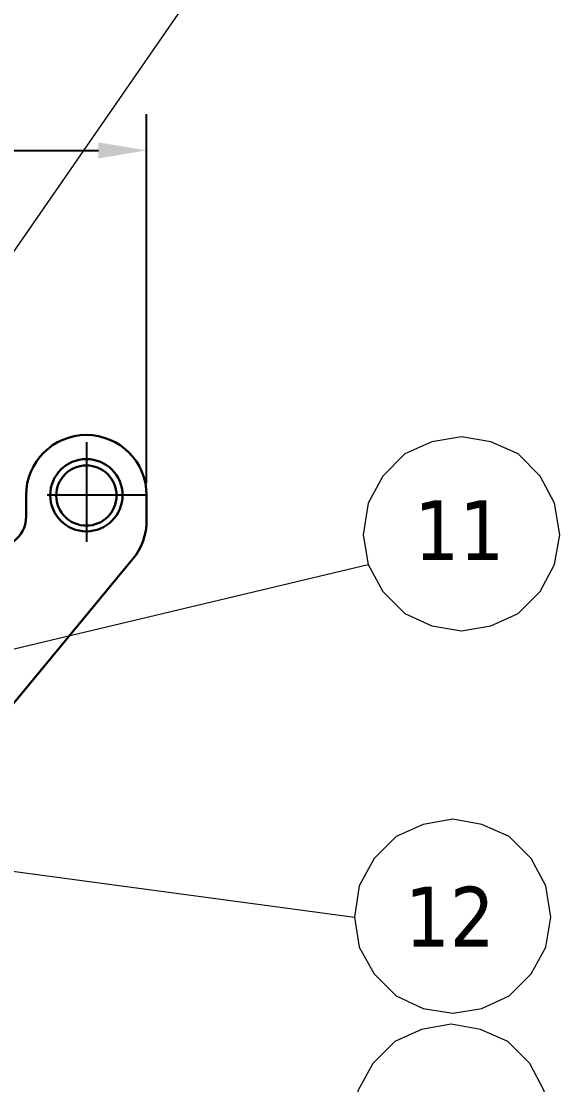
# Model space of a CAD drawing. Header units: millimetres. Extents: x 116956 to 138384, y -169944 to -162492.
# Drawn here: x 131650 to 132097, y -164356 to -163473 of the extents above; entities that cross this region are included whole.
import ezdxf

# ---------------------------------------------------------------- set-up
doc = ezdxf.new("R2010")
doc.units = ezdxf.units.MM
doc.header["$LTSCALE"] = 13
doc.linetypes.add('CENTERX2', pattern=[101.6, 63.5, -12.7, 12.7, -12.7])
doc.layers.add('1', color=4, linetype='Continuous')
doc.layers.add('标注、文本', color=3, linetype='Continuous', lineweight=25)
doc.layers.add('铁心', color=3, linetype='Continuous', lineweight=0)
doc.styles.get("Standard").update_dxf_attribs({"font": 'gbenor.shx', "bigfont": 'gbcbig.shx'})
doc.styles.add('Tahoma$001', font='tahoma.ttf', dxfattribs={"height": 2.159784})
doc.dimstyles.new('1-15', dxfattribs={"dimscale": 20, "dimtxt": 3.5, "dimasz": 2, "dimexe": 1.5, "dimexo": 0.5, "dimgap": 0.5, "dimtad": 1, "dimtoh": 1, "dimdec": 1, "dimdsep": 46, "dimtxsty": 'Standard', "dimcen": 2.5, "dimclrd": 3, "dimclre": 3, "dimclrt": 3, "dimadec": 0, "dimazin": 2, "dimtfac": 1, "dimtdec": 1, "dimtmove": 0, "dimatfit": 2, "dimfxl": 1, "dimarcsym": 0})

# ---------------------------------------------------------------- blocks, each defined once
blk = doc.blocks.new('*D1466')
at = {"layer": 'Defpoints', "color": 0, "transparency": 16777216}
for p in [(131754.42, -163580.55), (129738.42, -163866.68), (131754.42, -163866.69)]:
    blk.add_point(p, dxfattribs=at)
at = {"layer": '标注、文本', "color": 3, "lineweight": -2, "transparency": 16777216}
for p, q in [((129738.42, -163856.68), (129738.42, -163550.55)), ((131754.42, -163856.69), (131754.42, -163550.55)), ((129778.42, -163580.55), (131714.42, -163580.55))]:
    blk.add_line(p, q, dxfattribs=at)
at = {"layer": '标注、文本', "color": 3, "transparency": 16777216}
for points in [[(129778.42, -163573.88), (129778.42, -163587.22), (129738.42, -163580.55)], [(131714.42, -163573.88), (131714.42, -163587.22), (131754.42, -163580.55)]]:
    blk.add_solid(points, dxfattribs=at)
at = {"layer": '标注、文本', "color": 3, "transparency": 16777216, "insert": (130746.42, -163535.55), "char_height": 70, "attachment_point": 5}
blk.add_mtext('2016', dxfattribs=at)

msp = doc.modelspace()

# ---------------------------------------------------------------- linework, layer by layer
at = {"layer": '1', "color": 1, "linetype": 'CENTERX2', "lineweight": -3, "ltscale": 0.1}
for p, q in [((131704.422, -163822.706), (131704.422, -163910.647)), ((131754.422, -163866.677), (131654.422, -163866.677))]:
    msp.add_line(p, q, dxfattribs=at)
at = {"layer": '标注、文本'}
msp.add_line((131704.422, -163816.685), (131704.422, -163816.685), dxfattribs=at)
at = {"layer": '标注、文本', "color": 4, "lineweight": 30}
for p, q in [((131654.422, -163884.668), (131654.422, -163866.685)), ((131754.422, -163887.682), (131754.422, -163866.685)), ((131743, -163919.49), (131634.922, -164050.572))]:
    msp.add_line(p, q, dxfattribs=at)
for centre, radius in [((131704.422, -163866.677), 30), ((131704.422, -163866.926), 25)]:
    msp.add_circle(centre, radius, dxfattribs=at)
for centre, radius, start, end in [((131704.422, -163866.685), 50, 90, 180), ((131704.422, -163866.685), 50, 0, 90), ((131629.422, -163884.668), 25, 270, 0), ((131704.422, -163887.682), 50, 320.494144, 0)]:
    msp.add_arc(centre, radius, start, end, dxfattribs=at)
at = {"layer": '铁心'}
for points in [[(131474.147, -163910.145), (131823.499, -163405.414), (131823.499, -163405.414)], [(131363.393, -164061.196), (131938.118, -163924.281), (131938.118, -163924.281)], [(131513.416, -164161.196), (131926.865, -164216.912), (131926.865, -164216.912)]]:
    msp.add_lwpolyline(points, dxfattribs=at)
for points in [[(132097.145, -163899.632), (132092.772, -163873.393), (132080.845, -163850.731), (132062.557, -163832.443), (132039.896, -163822.504), (132015.644, -163818.131), (131990.995, -163822.504), (131968.731, -163832.443), (131950.443, -163850.731), (131938.118, -163873.393), (131934.143, -163899.632), (131938.118, -163924.281), (131950.443, -163946.545), (131968.731, -163964.833), (131990.995, -163975.17), (132015.644, -163979.146), (132039.896, -163975.17), (132062.557, -163964.833), (132080.845, -163946.545), (132092.772, -163924.281)], [(132089.867, -164216.912), (132085.494, -164190.672), (132073.567, -164168.011), (132055.279, -164149.723), (132032.618, -164139.783), (132008.366, -164135.41), (131983.717, -164139.783), (131961.453, -164149.723), (131943.165, -164168.011), (131930.84, -164190.672), (131926.865, -164216.912), (131930.84, -164241.561), (131943.165, -164263.825), (131961.453, -164282.113), (131983.717, -164292.449), (132008.366, -164296.425), (132032.618, -164292.449), (132055.279, -164282.113), (132073.567, -164263.825), (132085.494, -164241.561)], [(132088.677, -164387.055), (132084.304, -164360.815), (132072.377, -164338.154), (132054.089, -164319.866), (132031.428, -164309.927), (132007.176, -164305.554), (131982.527, -164309.927), (131960.263, -164319.866), (131941.975, -164338.154), (131929.65, -164360.815), (131925.675, -164387.055), (131929.65, -164411.704), (131941.975, -164433.968), (131960.263, -164452.256), (131982.527, -164462.593), (132007.176, -164466.568), (132031.428, -164462.593), (132054.089, -164452.256), (132072.377, -164433.968), (132084.304, -164411.704)]]:
    msp.add_lwpolyline(points, close=True, dxfattribs=at)

# ---------------------------------------------------------------- texts
at = {"layer": '铁心', "style": 'Tahoma$001'}
for s, p in [('11', (131976.52, -163920.556)), ('12', (131968.614, -164241.137))]:
    msp.add_text(s, height=49.6179, dxfattribs=at).set_placement(p)

# ---------------------------------------------------------------- dimensions: what is measured, and where the dimension line sits
at = {"layer": '标注、文本'}
dim = msp.add_linear_dim(base=(131754.422, -163580.549), p1=(129738.422, -163866.677), p2=(131754.422, -163866.685), text='2016', dimstyle='1-15', dxfattribs=at)
dim.commit()
dim.dimension.update_dxf_attribs({"geometry": '*D1466', "text_midpoint": (130746.422, -163535.549)})

doc.saveas('drawing.dxf')
